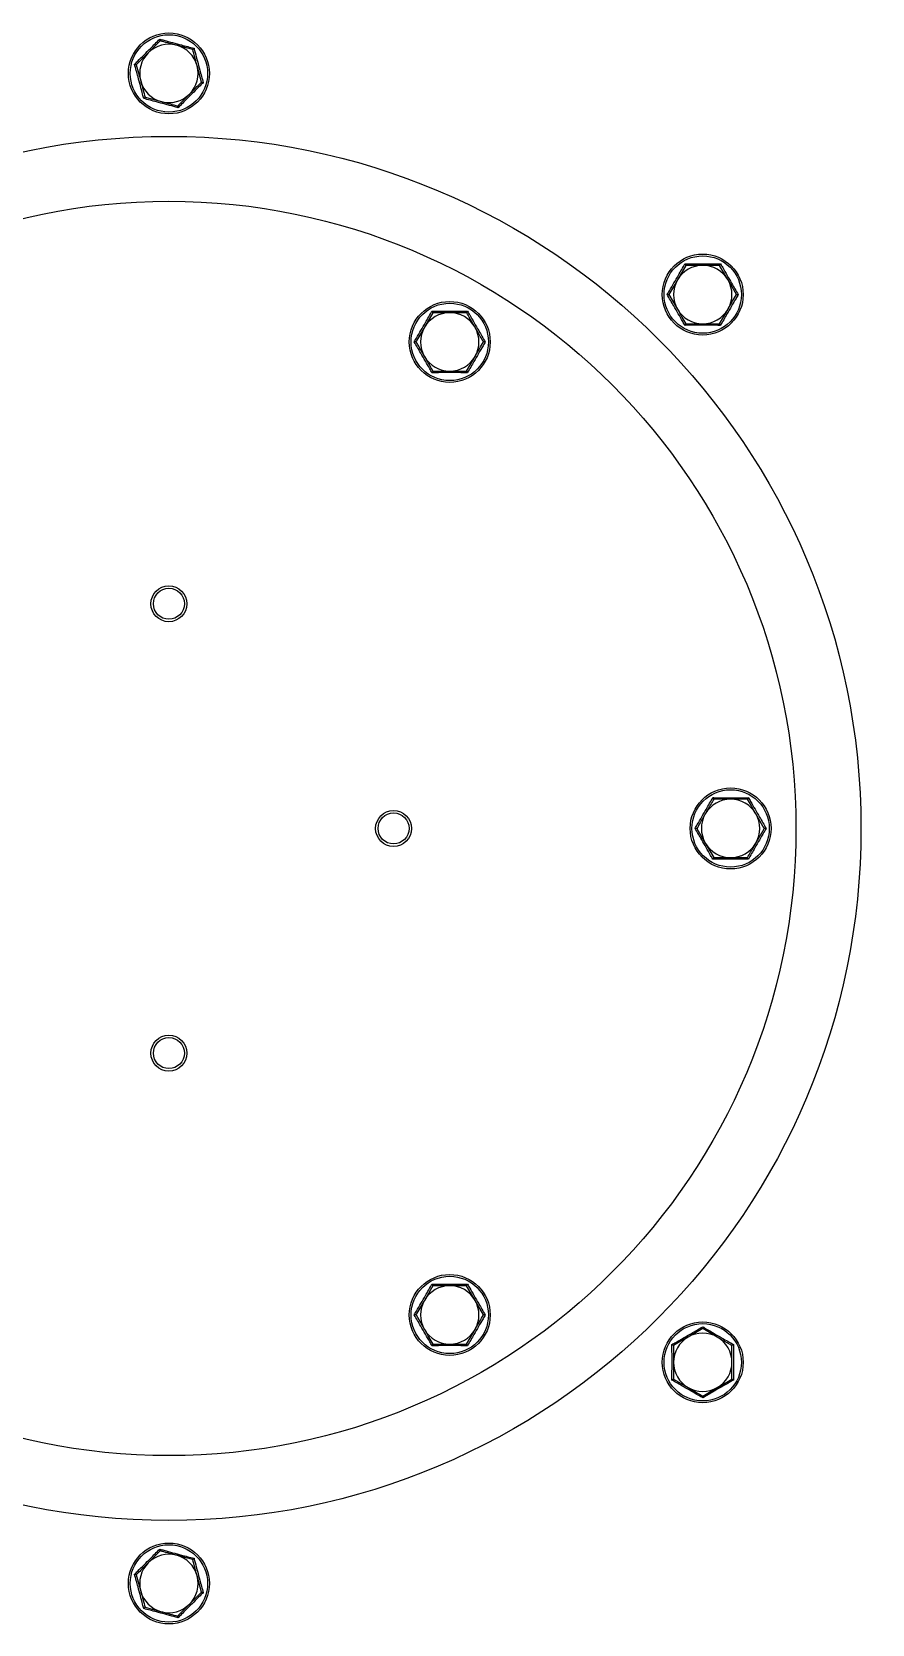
# Model space of a CAD drawing. Header units: millimetres. Extents: x 2 to 418, y 2 to 295.
# Drawn here: x 51.98 to 62.37, y 47.68 to 67.37 of the extents above; entities that cross this region are included whole.
import ezdxf

# ---------------------------------------------------------------- set-up
doc = ezdxf.new("R2010")
doc.units = ezdxf.units.MM

msp = doc.modelspace()

# ---------------------------------------------------------------- linework, layer by layer
at = {"color": 7, "linetype": 'Continuous', "lineweight": 25}
for p, q in [((53.9724, 67.1466), (53.771, 67.2006)), ((53.2747, 66.9597), (53.3287, 66.7583)), ((54.0803, 66.7439), (54.0263, 66.9453)), ((53.3827, 66.5569), (53.5841, 66.503)), ((60.0687, 64.4792), (59.9644, 64.2987)), ((60.6942, 64.1181), (60.5899, 64.2987)), ((59.8602, 64.1181), (59.9644, 63.9376)), ((56.9412, 63.8936), (56.837, 63.7131)), ((57.3582, 63.8936), (57.1497, 63.8936)), ((60.4857, 63.757), (60.5899, 63.9376)), ((57.3582, 63.1714), (57.4625, 63.3519)), ((56.9412, 63.1714), (57.1497, 63.1714)), ((60.8304, 57.8795), (60.622, 57.8795)), ((61.0389, 57.5184), (60.9347, 57.699)), ((60.205, 57.5184), (60.3092, 57.3379)), ((60.4135, 57.1573), (60.622, 57.1573)), ((56.9412, 51.8655), (56.837, 51.6849)), ((57.5667, 51.5044), (57.4625, 51.6849)), ((56.7328, 51.5044), (56.837, 51.3238)), ((57.3582, 51.1433), (57.4625, 51.3238)), ((60.2772, 51.3358), (60.0966, 51.2315)), ((60.6383, 51.1273), (60.4577, 51.2315)), ((59.9161, 50.7103), (60.0966, 50.6061)), ((60.2772, 50.5018), (60.4577, 50.6061)), ((53.9724, 48.48), (53.771, 48.5339)), ((53.2747, 48.293), (53.3287, 48.0917)), ((54.0803, 48.0772), (54.0263, 48.2786)), ((53.3827, 47.8903), (53.5841, 47.8363))]:
    msp.add_line(p, q, dxfattribs=at)
for centre, radius in [((53.6775, 57.5184), 24.2778), ((53.6775, 66.8518), 0.5), ((53.6775, 66.8518), 0.4781), ((53.6775, 57.5184), 8.5556), ((53.6775, 57.5184), 7.7528), ((60.2772, 64.1181), 0.5), ((60.2772, 64.1181), 0.4781), ((57.1497, 63.5325), 0.5), ((57.1497, 63.5325), 0.4781), ((53.6775, 60.2962), 0.2222), ((53.6775, 60.2962), 0.1914), ((60.622, 57.5184), 0.5), ((60.622, 57.5184), 0.4781), ((56.4553, 57.5184), 0.2222), ((56.4553, 57.5184), 0.1914), ((53.6775, 54.7407), 0.2222), ((53.6775, 54.7407), 0.1914), ((57.1497, 51.5044), 0.5), ((57.1497, 51.5044), 0.4781), ((60.2772, 50.9188), 0.5), ((60.2772, 50.9188), 0.4781), ((53.6775, 48.1851), 0.5), ((53.6775, 48.1851), 0.4781)]:
    msp.add_circle(centre, radius, dxfattribs=at)
for centre, start, end in [((53.6775, 66.8518), 75, 135), ((53.6775, 66.8518), 15, 75), ((53.6775, 66.8518), 135, 195), ((53.6775, 66.8518), 315, 15), ((53.6775, 66.8518), 195, 255), ((53.6775, 66.8518), 255, 315), ((60.2772, 64.1181), 90, 150), ((60.2772, 64.1181), 30, 90), ((60.2772, 64.1181), 150, 210), ((60.2772, 64.1181), 330, 30), ((57.1497, 63.5325), 90, 150), ((57.1497, 63.5325), 30, 90), ((60.2772, 64.1181), 210, 270), ((60.2772, 64.1181), 270, 330), ((57.1497, 63.5325), 150, 210), ((57.1497, 63.5325), 330, 30), ((57.1497, 63.5325), 210, 270), ((57.1497, 63.5325), 270, 330), ((60.622, 57.5184), 90, 150), ((60.622, 57.5184), 30, 90), ((60.622, 57.5184), 150, 210), ((60.622, 57.5184), 330, 30), ((60.622, 57.5184), 210, 270), ((60.622, 57.5184), 270, 330), ((57.1497, 51.5044), 90, 150), ((57.1497, 51.5044), 30, 90), ((57.1497, 51.5044), 150, 210), ((57.1497, 51.5044), 330, 30), ((57.1497, 51.5044), 210, 270), ((57.1497, 51.5044), 270, 330), ((60.2772, 50.9188), 120, 180), ((60.2772, 50.9188), 60, 120), ((60.2772, 50.9188), 360, 60), ((60.2772, 50.9188), 180, 240), ((60.2772, 50.9188), 300, 360), ((60.2772, 50.9188), 240, 300), ((53.6775, 48.1851), 135, 195), ((53.6775, 48.1851), 75, 135), ((53.6775, 48.1851), 15, 75), ((53.6775, 48.1851), 315, 15), ((53.6775, 48.1851), 195, 255), ((53.6775, 48.1851), 255, 315)]:
    msp.add_arc(centre, 0.3611, start, end, dxfattribs=at)
for points, knots in [([(53.2529, 66.9656), (53.266, 66.9783), (53.3313, 67.0425), (53.4368, 67.1471), (53.5261, 67.238), (53.5637, 67.2764)], [0, 0, 0, 0, 0.1257521, 0.6310579, 1, 1, 1, 1]), ([(53.5696, 67.2546), (53.5327, 67.2177), (53.4841, 67.1691), (53.4342, 67.1192), (53.4222, 67.1071)], [0, 0, 0, 0, 0.75814858, 1, 1, 1, 1]), ([(53.5637, 67.2764), (53.5638, 67.2763), (53.5646, 67.2731), (53.5662, 67.2672), (53.5681, 67.2603), (53.5693, 67.2555), (53.5695, 67.2549), (53.5696, 67.2546)], [0, 0, 0, 0, 0.0067129, 0.2676791, 0.5286892, 0.7638601, 1, 1, 1, 1]), ([(53.5637, 67.2764), (53.5813, 67.2715), (53.6695, 67.247), (53.8129, 67.2079), (53.9363, 67.176), (53.9883, 67.1626)], [0, 0, 0, 0, 0.1257521, 0.6310579, 1, 1, 1, 1]), ([(53.771, 67.2006), (53.7662, 67.2019), (53.6982, 67.2201), (53.6316, 67.238), (53.5696, 67.2546)], [0, 0, 0, 0, 0.0702148, 1, 1, 1, 1]), ([(53.9724, 67.1466), (53.9726, 67.1469), (53.9731, 67.1474), (53.9766, 67.1508), (53.9816, 67.1559), (53.986, 67.1602), (53.9883, 67.1625), (53.9883, 67.1626)], [0, 0, 0, 0, 0.23613995, 0.47131079, 0.73232089, 0.99328712, 1, 1, 1, 1]), ([(54.0263, 66.9453), (54.025, 66.95), (54.0068, 67.018), (53.989, 67.0847), (53.9724, 67.1466)], [0, 0, 0, 0, 0.0702148, 1, 1, 1, 1]), ([(53.9883, 67.1626), (53.9929, 67.1449), (54.0158, 67.0563), (54.0536, 66.9126), (54.0877, 66.7898), (54.1021, 66.738)], [0, 0, 0, 0, 0.1257521, 0.6310579, 1, 1, 1, 1]), ([(53.2529, 66.9656), (53.253, 66.9655), (53.2562, 66.9647), (53.2621, 66.9631), (53.269, 66.9613), (53.2738, 66.96), (53.2744, 66.9598), (53.2747, 66.9597)], [0, 0, 0, 0, 0.0067129, 0.2676791, 0.5286892, 0.7638601, 1, 1, 1, 1]), ([(53.3667, 66.541), (53.3621, 66.5586), (53.3393, 66.6473), (53.3014, 66.791), (53.2673, 66.9137), (53.2529, 66.9656)], [0, 0, 0, 0, 0.1257521, 0.6310579, 1, 1, 1, 1]), ([(53.4222, 67.1071), (53.3834, 67.0684), (53.3335, 67.0185), (53.2855, 66.9705), (53.2747, 66.9597)], [0, 0, 0, 0, 0.7762867, 1, 1, 1, 1]), ([(53.3287, 66.7583), (53.33, 66.7536), (53.3482, 66.6856), (53.3661, 66.6189), (53.3827, 66.5569)], [0, 0, 0, 0, 0.0702148, 1, 1, 1, 1]), ([(54.1021, 66.738), (54.0891, 66.7253), (54.0238, 66.6611), (53.9182, 66.5565), (53.829, 66.4656), (53.7913, 66.4272)], [0, 0, 0, 0, 0.1257521, 0.6310579, 1, 1, 1, 1]), ([(53.9329, 66.5965), (53.9449, 66.6085), (53.9948, 66.6584), (54.0434, 66.707), (54.0803, 66.7439)], [0, 0, 0, 0, 0.2418514, 1, 1, 1, 1]), ([(54.0803, 66.7439), (54.0806, 66.7438), (54.0813, 66.7436), (54.086, 66.7423), (54.0929, 66.7405), (54.0989, 66.7389), (54.102, 66.7381), (54.1021, 66.738)], [0, 0, 0, 0, 0.2361399, 0.4713108, 0.7323209, 0.9932871, 1, 1, 1, 1]), ([(53.3667, 66.541), (53.3668, 66.541), (53.3691, 66.5433), (53.3734, 66.5477), (53.3785, 66.5527), (53.382, 66.5562), (53.3824, 66.5567), (53.3827, 66.5569)], [0, 0, 0, 0, 0.00671288, 0.26767911, 0.52868921, 0.76386005, 1, 1, 1, 1]), ([(53.7913, 66.4272), (53.7737, 66.4321), (53.6855, 66.4566), (53.5421, 66.4957), (53.4188, 66.5275), (53.3667, 66.541)], [0, 0, 0, 0, 0.1257521, 0.6310579, 1, 1, 1, 1]), ([(53.7854, 66.449), (53.7962, 66.4598), (53.8442, 66.5078), (53.8941, 66.5577), (53.9329, 66.5965)], [0, 0, 0, 0, 0.22371328, 1, 1, 1, 1]), ([(53.5841, 66.503), (53.5888, 66.5017), (53.6568, 66.4835), (53.7235, 66.4656), (53.7854, 66.449)], [0, 0, 0, 0, 0.0702148, 1, 1, 1, 1]), ([(53.7854, 66.449), (53.7855, 66.4487), (53.7857, 66.4481), (53.787, 66.4433), (53.7888, 66.4364), (53.7904, 66.4304), (53.7913, 66.4273), (53.7913, 66.4272)], [0, 0, 0, 0, 0.2361399, 0.4713108, 0.7323209, 0.9932871, 1, 1, 1, 1]), ([(59.8376, 64.1181), (59.8469, 64.1338), (59.8934, 64.2127), (59.9682, 64.3411), (60.0309, 64.452), (60.0574, 64.4988)], [0, 0, 0, 0, 0.1257521, 0.6310579, 1, 1, 1, 1]), ([(60.0574, 64.4988), (60.0756, 64.4986), (60.1672, 64.4978), (60.3158, 64.4971), (60.4432, 64.4983), (60.497, 64.4988)], [0, 0, 0, 0, 0.1257521, 0.6310579, 1, 1, 1, 1]), ([(60.0574, 64.4988), (60.0574, 64.4987), (60.0591, 64.4959), (60.0621, 64.4906), (60.0657, 64.4844), (60.0682, 64.4801), (60.0685, 64.4795), (60.0687, 64.4792)], [0, 0, 0, 0, 0.0067129, 0.2676791, 0.5286892, 0.7638601, 1, 1, 1, 1]), ([(60.2772, 64.4792), (60.2224, 64.4792), (60.1518, 64.4792), (60.0839, 64.4792), (60.0687, 64.4792)], [0, 0, 0, 0, 0.7762867, 1, 1, 1, 1]), ([(60.4857, 64.4792), (60.4335, 64.4792), (60.3648, 64.4792), (60.2942, 64.4792), (60.2772, 64.4792)], [0, 0, 0, 0, 0.7581486, 1, 1, 1, 1]), ([(60.497, 64.4988), (60.4969, 64.4987), (60.4953, 64.4959), (60.4922, 64.4906), (60.4886, 64.4844), (60.4862, 64.4801), (60.4858, 64.4795), (60.4857, 64.4792)], [0, 0, 0, 0, 0.0067129, 0.2676791, 0.5286892, 0.7638601, 1, 1, 1, 1]), ([(60.5899, 64.2987), (60.5874, 64.303), (60.5522, 64.3639), (60.5177, 64.4237), (60.4857, 64.4792)], [0, 0, 0, 0, 0.0702148, 1, 1, 1, 1]), ([(60.497, 64.4988), (60.5059, 64.4829), (60.551, 64.4032), (60.6247, 64.2742), (60.6894, 64.1644), (60.7167, 64.1181)], [0, 0, 0, 0, 0.1257521, 0.6310579, 1, 1, 1, 1]), ([(59.9644, 64.2987), (59.962, 64.2944), (59.9268, 64.2334), (59.8923, 64.1737), (59.8602, 64.1181)], [0, 0, 0, 0, 0.07021477, 1, 1, 1, 1]), ([(60.0574, 63.7375), (60.0484, 63.7533), (60.0034, 63.833), (59.9296, 63.962), (59.8649, 64.0718), (59.8376, 64.1181)], [0, 0, 0, 0, 0.1257521, 0.6310579, 1, 1, 1, 1]), ([(59.8376, 64.1181), (59.8377, 64.1181), (59.841, 64.1181), (59.8471, 64.1181), (59.8543, 64.1181), (59.8592, 64.1181), (59.8599, 64.1181), (59.8602, 64.1181)], [0, 0, 0, 0, 0.0067129, 0.2676791, 0.5286892, 0.7638601, 1, 1, 1, 1]), ([(60.7167, 64.1181), (60.7075, 64.1024), (60.661, 64.0236), (60.5861, 63.8952), (60.5234, 63.7843), (60.497, 63.7375)], [0, 0, 0, 0, 0.1257521, 0.6310579, 1, 1, 1, 1]), ([(60.5899, 63.9376), (60.5924, 63.9419), (60.6276, 64.0028), (60.6621, 64.0626), (60.6942, 64.1181)], [0, 0, 0, 0, 0.07021477, 1, 1, 1, 1]), ([(60.6942, 64.1181), (60.6945, 64.1181), (60.6952, 64.1181), (60.7001, 64.1181), (60.7072, 64.1181), (60.7134, 64.1181), (60.7166, 64.1181), (60.7167, 64.1181)], [0, 0, 0, 0, 0.2361399, 0.4713108, 0.7323209, 0.9932871, 1, 1, 1, 1]), ([(56.7102, 63.5325), (56.7195, 63.5482), (56.7659, 63.6271), (56.8408, 63.7554), (56.9035, 63.8664), (56.93, 63.9132)], [0, 0, 0, 0, 0.1257521, 0.6310579, 1, 1, 1, 1]), ([(56.93, 63.9132), (56.9482, 63.913), (57.0397, 63.9121), (57.1883, 63.9115), (57.3157, 63.9127), (57.3695, 63.9132)], [0, 0, 0, 0, 0.1257521, 0.6310579, 1, 1, 1, 1]), ([(56.93, 63.9132), (56.93, 63.9131), (56.9316, 63.9103), (56.9347, 63.9049), (56.9383, 63.8988), (56.9407, 63.8945), (56.9411, 63.8939), (56.9412, 63.8936)], [0, 0, 0, 0, 0.0067129, 0.2676791, 0.5286892, 0.7638601, 1, 1, 1, 1]), ([(57.1497, 63.8936), (57.1448, 63.8936), (57.0744, 63.8936), (57.0054, 63.8936), (56.9412, 63.8936)], [0, 0, 0, 0, 0.0702148, 1, 1, 1, 1]), ([(57.3695, 63.9132), (57.3695, 63.9131), (57.3678, 63.9103), (57.3648, 63.9049), (57.3612, 63.8988), (57.3587, 63.8945), (57.3584, 63.8939), (57.3582, 63.8936)], [0, 0, 0, 0, 0.0067129, 0.2676791, 0.5286892, 0.7638601, 1, 1, 1, 1]), ([(57.4625, 63.7131), (57.4351, 63.7605), (57.3998, 63.8216), (57.3658, 63.8805), (57.3582, 63.8936)], [0, 0, 0, 0, 0.77628672, 1, 1, 1, 1]), ([(57.3695, 63.9132), (57.3785, 63.8973), (57.4235, 63.8176), (57.4973, 63.6886), (57.562, 63.5788), (57.5893, 63.5325)], [0, 0, 0, 0, 0.1257521, 0.6310579, 1, 1, 1, 1]), ([(59.9644, 63.9376), (59.9669, 63.9333), (60.0021, 63.8723), (60.0366, 63.8126), (60.0687, 63.757)], [0, 0, 0, 0, 0.07021477, 1, 1, 1, 1]), ([(56.837, 63.7131), (56.8345, 63.7088), (56.7993, 63.6478), (56.7648, 63.5881), (56.7328, 63.5325)], [0, 0, 0, 0, 0.0702148, 1, 1, 1, 1]), ([(57.5667, 63.5325), (57.5406, 63.5776), (57.5063, 63.6372), (57.471, 63.6983), (57.4625, 63.7131)], [0, 0, 0, 0, 0.7581486, 1, 1, 1, 1]), ([(60.0687, 63.757), (60.0685, 63.7567), (60.0682, 63.7561), (60.0657, 63.7519), (60.0621, 63.7457), (60.0591, 63.7404), (60.0574, 63.7375), (60.0574, 63.7375)], [0, 0, 0, 0, 0.2361399, 0.4713108, 0.7323209, 0.9932871, 1, 1, 1, 1]), ([(60.497, 63.7375), (60.4787, 63.7376), (60.3872, 63.7385), (60.2386, 63.7391), (60.1112, 63.738), (60.0574, 63.7375)], [0, 0, 0, 0, 0.1257521, 0.6310579, 1, 1, 1, 1]), ([(60.0687, 63.757), (60.0839, 63.757), (60.1518, 63.757), (60.2224, 63.757), (60.2772, 63.757)], [0, 0, 0, 0, 0.2237133, 1, 1, 1, 1]), ([(60.2772, 63.757), (60.2942, 63.757), (60.3648, 63.757), (60.4335, 63.757), (60.4857, 63.757)], [0, 0, 0, 0, 0.2418514, 1, 1, 1, 1]), ([(60.4857, 63.757), (60.4858, 63.7567), (60.4862, 63.7561), (60.4886, 63.7519), (60.4922, 63.7457), (60.4953, 63.7404), (60.4969, 63.7375), (60.497, 63.7375)], [0, 0, 0, 0, 0.2361399, 0.4713108, 0.7323209, 0.9932871, 1, 1, 1, 1]), ([(56.93, 63.1518), (56.921, 63.1677), (56.876, 63.2474), (56.8022, 63.3764), (56.7375, 63.4862), (56.7102, 63.5325)], [0, 0, 0, 0, 0.1257521, 0.6310579, 1, 1, 1, 1]), ([(56.7328, 63.5325), (56.7324, 63.5325), (56.7318, 63.5325), (56.7268, 63.5325), (56.7197, 63.5325), (56.7135, 63.5325), (56.7103, 63.5325), (56.7102, 63.5325)], [0, 0, 0, 0, 0.23613995, 0.47131079, 0.73232089, 0.99328712, 1, 1, 1, 1]), ([(56.7328, 63.5325), (56.7404, 63.5193), (56.7743, 63.4605), (56.8096, 63.3994), (56.837, 63.3519)], [0, 0, 0, 0, 0.2237133, 1, 1, 1, 1]), ([(57.5893, 63.5325), (57.58, 63.5168), (57.5335, 63.438), (57.4587, 63.3096), (57.396, 63.1986), (57.3695, 63.1518)], [0, 0, 0, 0, 0.1257521, 0.6310579, 1, 1, 1, 1]), ([(57.4625, 63.3519), (57.4649, 63.3562), (57.5001, 63.4172), (57.5346, 63.4769), (57.5667, 63.5325)], [0, 0, 0, 0, 0.0702148, 1, 1, 1, 1]), ([(57.5893, 63.5325), (57.5892, 63.5325), (57.5859, 63.5325), (57.5798, 63.5325), (57.5727, 63.5325), (57.5677, 63.5325), (57.567, 63.5325), (57.5667, 63.5325)], [0, 0, 0, 0, 0.0067129, 0.2676791, 0.5286892, 0.7638601, 1, 1, 1, 1]), ([(56.837, 63.3519), (56.8455, 63.3372), (56.8808, 63.2761), (56.9152, 63.2165), (56.9412, 63.1714)], [0, 0, 0, 0, 0.24185142, 1, 1, 1, 1]), ([(56.9412, 63.1714), (56.9411, 63.1711), (56.9407, 63.1705), (56.9383, 63.1662), (56.9347, 63.1601), (56.9316, 63.1547), (56.93, 63.1519), (56.93, 63.1518)], [0, 0, 0, 0, 0.2361399, 0.4713108, 0.7323209, 0.9932871, 1, 1, 1, 1]), ([(57.3695, 63.1518), (57.3513, 63.152), (57.2597, 63.1529), (57.1111, 63.1535), (56.9837, 63.1523), (56.93, 63.1518)], [0, 0, 0, 0, 0.1257521, 0.6310579, 1, 1, 1, 1]), ([(57.1497, 63.1714), (57.1547, 63.1714), (57.2251, 63.1714), (57.2941, 63.1714), (57.3582, 63.1714)], [0, 0, 0, 0, 0.0702148, 1, 1, 1, 1]), ([(57.3582, 63.1714), (57.3584, 63.1711), (57.3587, 63.1705), (57.3612, 63.1662), (57.3648, 63.1601), (57.3678, 63.1547), (57.3695, 63.1519), (57.3695, 63.1518)], [0, 0, 0, 0, 0.2361399, 0.4713108, 0.7323209, 0.9932871, 1, 1, 1, 1]), ([(60.1824, 57.5184), (60.1917, 57.5341), (60.2382, 57.613), (60.313, 57.7414), (60.3757, 57.8523), (60.4022, 57.8991)], [0, 0, 0, 0, 0.1257521, 0.6310579, 1, 1, 1, 1]), ([(60.4135, 57.8795), (60.4059, 57.8664), (60.3719, 57.8076), (60.3366, 57.7464), (60.3092, 57.699)], [0, 0, 0, 0, 0.22371328, 1, 1, 1, 1]), ([(60.4135, 57.8795), (60.4133, 57.8798), (60.413, 57.8804), (60.4105, 57.8847), (60.4069, 57.8909), (60.4039, 57.8962), (60.4022, 57.899), (60.4022, 57.8991)], [0, 0, 0, 0, 0.2361399, 0.4713108, 0.7323209, 0.9932871, 1, 1, 1, 1]), ([(60.4022, 57.8991), (60.4204, 57.8989), (60.5119, 57.8981), (60.6606, 57.8974), (60.788, 57.8986), (60.8417, 57.8991)], [0, 0, 0, 0, 0.1257521, 0.6310579, 1, 1, 1, 1]), ([(60.622, 57.8795), (60.617, 57.8795), (60.5466, 57.8795), (60.4776, 57.8795), (60.4135, 57.8795)], [0, 0, 0, 0, 0.0702148, 1, 1, 1, 1]), ([(60.8417, 57.8991), (60.8417, 57.899), (60.8401, 57.8962), (60.837, 57.8909), (60.8334, 57.8847), (60.8309, 57.8804), (60.8306, 57.8798), (60.8304, 57.8795)], [0, 0, 0, 0, 0.0067129, 0.2676791, 0.5286892, 0.7638601, 1, 1, 1, 1]), ([(60.9347, 57.699), (60.9322, 57.7033), (60.897, 57.7642), (60.8625, 57.824), (60.8304, 57.8795)], [0, 0, 0, 0, 0.0702148, 1, 1, 1, 1]), ([(60.8417, 57.8991), (60.8507, 57.8832), (60.8957, 57.8035), (60.9695, 57.6745), (61.0342, 57.5648), (61.0615, 57.5184)], [0, 0, 0, 0, 0.1257521, 0.6310579, 1, 1, 1, 1]), ([(60.3092, 57.699), (60.3007, 57.6842), (60.2654, 57.6231), (60.231, 57.5636), (60.205, 57.5184)], [0, 0, 0, 0, 0.2418514, 1, 1, 1, 1]), ([(60.4022, 57.1378), (60.3932, 57.1537), (60.3482, 57.2333), (60.2744, 57.3624), (60.2097, 57.4721), (60.1824, 57.5184)], [0, 0, 0, 0, 0.1257521, 0.6310579, 1, 1, 1, 1]), ([(60.205, 57.5184), (60.2046, 57.5184), (60.204, 57.5184), (60.199, 57.5184), (60.1919, 57.5184), (60.1857, 57.5184), (60.1825, 57.5184), (60.1824, 57.5184)], [0, 0, 0, 0, 0.23613995, 0.47131079, 0.73232089, 0.99328712, 1, 1, 1, 1]), ([(61.0615, 57.5184), (61.0522, 57.5027), (61.0057, 57.4239), (60.9309, 57.2955), (60.8682, 57.1846), (60.8417, 57.1378)], [0, 0, 0, 0, 0.1257521, 0.6310579, 1, 1, 1, 1]), ([(60.9347, 57.3379), (60.9621, 57.3853), (60.9974, 57.4465), (61.0313, 57.5053), (61.0389, 57.5184)], [0, 0, 0, 0, 0.7762867, 1, 1, 1, 1]), ([(61.0615, 57.5184), (61.0614, 57.5184), (61.0582, 57.5184), (61.052, 57.5184), (61.0449, 57.5184), (61.0399, 57.5184), (61.0393, 57.5184), (61.0389, 57.5184)], [0, 0, 0, 0, 0.0067129, 0.2676791, 0.5286892, 0.7638601, 1, 1, 1, 1]), ([(60.3092, 57.3379), (60.3117, 57.3336), (60.3469, 57.2726), (60.3814, 57.2129), (60.4135, 57.1573)], [0, 0, 0, 0, 0.0702148, 1, 1, 1, 1]), ([(60.8304, 57.1573), (60.8565, 57.2025), (60.8909, 57.262), (60.9262, 57.3231), (60.9347, 57.3379)], [0, 0, 0, 0, 0.75814858, 1, 1, 1, 1]), ([(60.4135, 57.1573), (60.4133, 57.157), (60.413, 57.1565), (60.4105, 57.1522), (60.4069, 57.146), (60.4039, 57.1407), (60.4022, 57.1378), (60.4022, 57.1378)], [0, 0, 0, 0, 0.2361399, 0.4713108, 0.7323209, 0.9932871, 1, 1, 1, 1]), ([(60.8417, 57.1378), (60.8235, 57.1379), (60.732, 57.1388), (60.5834, 57.1394), (60.456, 57.1383), (60.4022, 57.1378)], [0, 0, 0, 0, 0.1257521, 0.6310579, 1, 1, 1, 1]), ([(60.622, 57.1573), (60.6269, 57.1573), (60.6973, 57.1573), (60.7663, 57.1573), (60.8304, 57.1573)], [0, 0, 0, 0, 0.0702148, 1, 1, 1, 1]), ([(60.8417, 57.1378), (60.8417, 57.1378), (60.8401, 57.1407), (60.837, 57.146), (60.8334, 57.1522), (60.8309, 57.1565), (60.8306, 57.157), (60.8304, 57.1573)], [0, 0, 0, 0, 0.0067129, 0.2676791, 0.5286892, 0.7638601, 1, 1, 1, 1]), ([(56.7102, 51.5044), (56.7195, 51.5201), (56.7659, 51.5989), (56.8408, 51.7273), (56.9035, 51.8382), (56.93, 51.885)], [0, 0, 0, 0, 0.1257521, 0.6310579, 1, 1, 1, 1]), ([(56.9412, 51.8655), (56.9411, 51.8658), (56.9407, 51.8664), (56.9383, 51.8706), (56.9347, 51.8768), (56.9316, 51.8821), (56.93, 51.885), (56.93, 51.885)], [0, 0, 0, 0, 0.2361399, 0.4713108, 0.7323209, 0.9932871, 1, 1, 1, 1]), ([(56.93, 51.885), (56.9482, 51.8849), (57.0397, 51.884), (57.1883, 51.8834), (57.3157, 51.8845), (57.3695, 51.885)], [0, 0, 0, 0, 0.1257521, 0.6310579, 1, 1, 1, 1]), ([(57.1497, 51.8655), (57.1327, 51.8655), (57.0621, 51.8655), (56.9934, 51.8655), (56.9412, 51.8655)], [0, 0, 0, 0, 0.2418514, 1, 1, 1, 1]), ([(57.3582, 51.8655), (57.343, 51.8655), (57.2751, 51.8655), (57.2045, 51.8655), (57.1497, 51.8655)], [0, 0, 0, 0, 0.2237133, 1, 1, 1, 1]), ([(57.3582, 51.8655), (57.3584, 51.8658), (57.3587, 51.8664), (57.3612, 51.8706), (57.3648, 51.8768), (57.3678, 51.8821), (57.3695, 51.885), (57.3695, 51.885)], [0, 0, 0, 0, 0.2361399, 0.4713108, 0.7323209, 0.9932871, 1, 1, 1, 1]), ([(57.4625, 51.6849), (57.46, 51.6892), (57.4248, 51.7502), (57.3903, 51.8099), (57.3582, 51.8655)], [0, 0, 0, 0, 0.0702148, 1, 1, 1, 1]), ([(57.3695, 51.885), (57.3785, 51.8692), (57.4235, 51.7895), (57.4973, 51.6604), (57.562, 51.5507), (57.5893, 51.5044)], [0, 0, 0, 0, 0.1257521, 0.6310579, 1, 1, 1, 1]), ([(56.837, 51.6849), (56.8345, 51.6806), (56.7993, 51.6197), (56.7648, 51.5599), (56.7328, 51.5044)], [0, 0, 0, 0, 0.0702148, 1, 1, 1, 1]), ([(56.7328, 51.5044), (56.7324, 51.5044), (56.7318, 51.5044), (56.7268, 51.5044), (56.7197, 51.5044), (56.7135, 51.5044), (56.7103, 51.5044), (56.7102, 51.5044)], [0, 0, 0, 0, 0.23613995, 0.47131079, 0.73232089, 0.99328712, 1, 1, 1, 1]), ([(56.93, 51.1237), (56.921, 51.1396), (56.876, 51.2193), (56.8022, 51.3483), (56.7375, 51.4581), (56.7102, 51.5044)], [0, 0, 0, 0, 0.1257521, 0.6310579, 1, 1, 1, 1]), ([(57.5893, 51.5044), (57.58, 51.4887), (57.5335, 51.4098), (57.4587, 51.2814), (57.396, 51.1705), (57.3695, 51.1237)], [0, 0, 0, 0, 0.1257521, 0.6310579, 1, 1, 1, 1]), ([(57.4625, 51.3238), (57.4649, 51.3281), (57.5001, 51.3891), (57.5346, 51.4488), (57.5667, 51.5044)], [0, 0, 0, 0, 0.0702148, 1, 1, 1, 1]), ([(57.5893, 51.5044), (57.5892, 51.5044), (57.5859, 51.5044), (57.5798, 51.5044), (57.5727, 51.5044), (57.5677, 51.5044), (57.567, 51.5044), (57.5667, 51.5044)], [0, 0, 0, 0, 0.00671288, 0.26767911, 0.52868921, 0.76386005, 1, 1, 1, 1]), ([(56.837, 51.3238), (56.8395, 51.3195), (56.8747, 51.2586), (56.9092, 51.1988), (56.9412, 51.1433)], [0, 0, 0, 0, 0.0702148, 1, 1, 1, 1]), ([(59.8965, 51.1386), (59.9124, 51.1475), (59.9921, 51.1926), (60.1211, 51.2663), (60.2309, 51.331), (60.2772, 51.3583)], [0, 0, 0, 0, 0.1257521, 0.6310579, 1, 1, 1, 1]), ([(60.0966, 51.2315), (60.0923, 51.2291), (60.0314, 51.1939), (59.9716, 51.1594), (59.9161, 51.1273)], [0, 0, 0, 0, 0.0702148, 1, 1, 1, 1]), ([(60.2772, 51.3583), (60.2772, 51.3583), (60.2772, 51.355), (60.2772, 51.3489), (60.2772, 51.3417), (60.2772, 51.3368), (60.2772, 51.3361), (60.2772, 51.3358)], [0, 0, 0, 0, 0.0067129, 0.2676791, 0.5286892, 0.7638601, 1, 1, 1, 1]), ([(60.2772, 51.3583), (60.2929, 51.3491), (60.3717, 51.3026), (60.5001, 51.2277), (60.611, 51.165), (60.6578, 51.1386)], [0, 0, 0, 0, 0.1257521, 0.6310579, 1, 1, 1, 1]), ([(60.4577, 51.2315), (60.4535, 51.234), (60.3925, 51.2692), (60.3327, 51.3037), (60.2772, 51.3358)], [0, 0, 0, 0, 0.07021477, 1, 1, 1, 1]), ([(56.93, 51.1237), (56.93, 51.1238), (56.9316, 51.1266), (56.9347, 51.1319), (56.9383, 51.1381), (56.9407, 51.1424), (56.9411, 51.143), (56.9412, 51.1433)], [0, 0, 0, 0, 0.0067129, 0.2676791, 0.5286892, 0.7638601, 1, 1, 1, 1]), ([(57.3695, 51.1237), (57.3513, 51.1239), (57.2597, 51.1247), (57.1111, 51.1254), (56.9837, 51.1242), (56.93, 51.1237)], [0, 0, 0, 0, 0.1257521, 0.6310579, 1, 1, 1, 1]), ([(56.9412, 51.1433), (56.9934, 51.1433), (57.0621, 51.1433), (57.1327, 51.1433), (57.1497, 51.1433)], [0, 0, 0, 0, 0.75814858, 1, 1, 1, 1]), ([(57.1497, 51.1433), (57.2045, 51.1433), (57.2751, 51.1433), (57.343, 51.1433), (57.3582, 51.1433)], [0, 0, 0, 0, 0.7762867, 1, 1, 1, 1]), ([(57.3695, 51.1237), (57.3695, 51.1238), (57.3678, 51.1266), (57.3648, 51.1319), (57.3612, 51.1381), (57.3587, 51.1424), (57.3584, 51.143), (57.3582, 51.1433)], [0, 0, 0, 0, 0.0067129, 0.2676791, 0.5286892, 0.7638601, 1, 1, 1, 1]), ([(59.9161, 51.1273), (59.9158, 51.1275), (59.9152, 51.1278), (59.9109, 51.1303), (59.9047, 51.1338), (59.8994, 51.1369), (59.8966, 51.1385), (59.8965, 51.1386)], [0, 0, 0, 0, 0.2361399, 0.4713108, 0.7323209, 0.9932871, 1, 1, 1, 1]), ([(59.8965, 50.699), (59.8967, 50.7173), (59.8975, 50.8088), (59.8982, 50.9574), (59.897, 51.0848), (59.8965, 51.1386)], [0, 0, 0, 0, 0.1257521, 0.6310579, 1, 1, 1, 1]), ([(59.9161, 51.1273), (59.9161, 51.1121), (59.9161, 51.0442), (59.9161, 50.9736), (59.9161, 50.9188)], [0, 0, 0, 0, 0.2237133, 1, 1, 1, 1]), ([(60.6578, 51.1386), (60.6578, 51.1385), (60.6549, 51.1369), (60.6496, 51.1338), (60.6434, 51.1303), (60.6392, 51.1278), (60.6386, 51.1275), (60.6383, 51.1273)], [0, 0, 0, 0, 0.0067129, 0.2676791, 0.5286892, 0.7638601, 1, 1, 1, 1]), ([(60.6383, 50.9188), (60.6383, 50.9736), (60.6383, 51.0442), (60.6383, 51.1121), (60.6383, 51.1273)], [0, 0, 0, 0, 0.77628672, 1, 1, 1, 1]), ([(60.6578, 51.1386), (60.6577, 51.1203), (60.6568, 51.0288), (60.6562, 50.8802), (60.6573, 50.7528), (60.6578, 50.699)], [0, 0, 0, 0, 0.1257521, 0.6310579, 1, 1, 1, 1]), ([(59.9161, 50.9188), (59.9161, 50.9017), (59.9161, 50.8312), (59.9161, 50.7624), (59.9161, 50.7103)], [0, 0, 0, 0, 0.2418514, 1, 1, 1, 1]), ([(60.6383, 50.7103), (60.6383, 50.7624), (60.6383, 50.8312), (60.6383, 50.9017), (60.6383, 50.9188)], [0, 0, 0, 0, 0.7581486, 1, 1, 1, 1]), ([(59.9161, 50.7103), (59.9158, 50.7101), (59.9152, 50.7098), (59.9109, 50.7073), (59.9047, 50.7038), (59.8994, 50.7007), (59.8966, 50.6991), (59.8965, 50.699)], [0, 0, 0, 0, 0.2361399, 0.4713108, 0.7323209, 0.9932871, 1, 1, 1, 1]), ([(60.2772, 50.4792), (60.2615, 50.4885), (60.1826, 50.535), (60.0542, 50.6099), (59.9433, 50.6726), (59.8965, 50.699)], [0, 0, 0, 0, 0.1257521, 0.6310579, 1, 1, 1, 1]), ([(60.0966, 50.6061), (60.1009, 50.6036), (60.1619, 50.5684), (60.2216, 50.5339), (60.2772, 50.5018)], [0, 0, 0, 0, 0.0702148, 1, 1, 1, 1]), ([(60.6578, 50.699), (60.642, 50.6901), (60.5623, 50.645), (60.4333, 50.5713), (60.3235, 50.5066), (60.2772, 50.4792)], [0, 0, 0, 0, 0.1257521, 0.6310579, 1, 1, 1, 1]), ([(60.4577, 50.6061), (60.462, 50.6085), (60.523, 50.6437), (60.5827, 50.6782), (60.6383, 50.7103)], [0, 0, 0, 0, 0.0702148, 1, 1, 1, 1]), ([(60.6578, 50.699), (60.6578, 50.6991), (60.6549, 50.7007), (60.6496, 50.7038), (60.6434, 50.7073), (60.6392, 50.7098), (60.6386, 50.7101), (60.6383, 50.7103)], [0, 0, 0, 0, 0.0067129, 0.2676791, 0.5286892, 0.7638601, 1, 1, 1, 1]), ([(60.2772, 50.5018), (60.2772, 50.5015), (60.2772, 50.5008), (60.2772, 50.4959), (60.2772, 50.4887), (60.2772, 50.4826), (60.2772, 50.4793), (60.2772, 50.4792)], [0, 0, 0, 0, 0.2361399, 0.4713108, 0.7323209, 0.9932871, 1, 1, 1, 1]), ([(53.2529, 48.2989), (53.266, 48.3117), (53.3313, 48.3758), (53.4368, 48.4804), (53.5261, 48.5713), (53.5637, 48.6097)], [0, 0, 0, 0, 0.1257521, 0.6310579, 1, 1, 1, 1]), ([(53.4222, 48.4405), (53.4101, 48.4284), (53.3602, 48.3785), (53.3116, 48.3299), (53.2747, 48.293)], [0, 0, 0, 0, 0.2418514, 1, 1, 1, 1]), ([(53.5696, 48.5879), (53.5589, 48.5772), (53.5108, 48.5291), (53.4609, 48.4792), (53.4222, 48.4405)], [0, 0, 0, 0, 0.2237133, 1, 1, 1, 1]), ([(53.5637, 48.6097), (53.5813, 48.6048), (53.6695, 48.5803), (53.8129, 48.5412), (53.9363, 48.5094), (53.9883, 48.4959)], [0, 0, 0, 0, 0.1257521, 0.6310579, 1, 1, 1, 1]), ([(53.5696, 48.5879), (53.5695, 48.5882), (53.5693, 48.5889), (53.5681, 48.5936), (53.5662, 48.6005), (53.5646, 48.6065), (53.5638, 48.6096), (53.5637, 48.6097)], [0, 0, 0, 0, 0.2361399, 0.4713108, 0.7323209, 0.9932871, 1, 1, 1, 1]), ([(53.771, 48.5339), (53.7662, 48.5352), (53.6982, 48.5534), (53.6316, 48.5713), (53.5696, 48.5879)], [0, 0, 0, 0, 0.0702148, 1, 1, 1, 1]), ([(53.9883, 48.4959), (53.9883, 48.4959), (53.986, 48.4936), (53.9816, 48.4892), (53.9766, 48.4842), (53.9731, 48.4807), (53.9726, 48.4802), (53.9724, 48.48)], [0, 0, 0, 0, 0.0067129, 0.2676791, 0.5286892, 0.7638601, 1, 1, 1, 1]), ([(54.0263, 48.2786), (54.025, 48.2834), (54.0068, 48.3514), (53.989, 48.418), (53.9724, 48.48)], [0, 0, 0, 0, 0.0702148, 1, 1, 1, 1]), ([(53.9883, 48.4959), (53.9929, 48.4783), (54.0158, 48.3897), (54.0536, 48.2459), (54.0877, 48.1232), (54.1021, 48.0714)], [0, 0, 0, 0, 0.1257521, 0.6310579, 1, 1, 1, 1]), ([(53.2747, 48.293), (53.2744, 48.2931), (53.2738, 48.2933), (53.269, 48.2946), (53.2621, 48.2964), (53.2562, 48.298), (53.253, 48.2989), (53.2529, 48.2989)], [0, 0, 0, 0, 0.2361399, 0.4713108, 0.7323209, 0.9932871, 1, 1, 1, 1]), ([(53.3667, 47.8743), (53.3621, 47.892), (53.3393, 47.9806), (53.3014, 48.1243), (53.2673, 48.2471), (53.2529, 48.2989)], [0, 0, 0, 0, 0.1257521, 0.6310579, 1, 1, 1, 1]), ([(53.3287, 48.0917), (53.33, 48.0869), (53.3482, 48.0189), (53.3661, 47.9522), (53.3827, 47.8903)], [0, 0, 0, 0, 0.0702148, 1, 1, 1, 1]), ([(54.1021, 48.0714), (54.0891, 48.0586), (54.0238, 47.9945), (53.9182, 47.8898), (53.829, 47.7989), (53.7913, 47.7606)], [0, 0, 0, 0, 0.1257521, 0.6310579, 1, 1, 1, 1]), ([(53.9329, 47.9298), (53.9716, 47.9685), (54.0215, 48.0184), (54.0695, 48.0665), (54.0803, 48.0772)], [0, 0, 0, 0, 0.77628672, 1, 1, 1, 1]), ([(54.1021, 48.0714), (54.102, 48.0714), (54.0989, 48.0722), (54.0929, 48.0738), (54.086, 48.0757), (54.0813, 48.0769), (54.0806, 48.0771), (54.0803, 48.0772)], [0, 0, 0, 0, 0.0067129, 0.2676791, 0.5286892, 0.7638601, 1, 1, 1, 1]), ([(53.3827, 47.8903), (53.3824, 47.89), (53.382, 47.8896), (53.3785, 47.8861), (53.3734, 47.881), (53.3691, 47.8767), (53.3668, 47.8744), (53.3667, 47.8743)], [0, 0, 0, 0, 0.2361399, 0.4713108, 0.7323209, 0.9932871, 1, 1, 1, 1]), ([(53.7913, 47.7606), (53.7737, 47.7654), (53.6855, 47.7899), (53.5421, 47.829), (53.4188, 47.8609), (53.3667, 47.8743)], [0, 0, 0, 0, 0.1257521, 0.6310579, 1, 1, 1, 1]), ([(53.5841, 47.8363), (53.5888, 47.835), (53.6568, 47.8168), (53.7235, 47.799), (53.7854, 47.7824)], [0, 0, 0, 0, 0.07021477, 1, 1, 1, 1]), ([(53.7854, 47.7824), (53.8223, 47.8192), (53.8709, 47.8678), (53.9208, 47.9177), (53.9329, 47.9298)], [0, 0, 0, 0, 0.7581486, 1, 1, 1, 1]), ([(53.7913, 47.7606), (53.7913, 47.7606), (53.7904, 47.7638), (53.7888, 47.7697), (53.787, 47.7766), (53.7857, 47.7814), (53.7855, 47.782), (53.7854, 47.7824)], [0, 0, 0, 0, 0.0067129, 0.2676791, 0.5286892, 0.7638601, 1, 1, 1, 1])]:
    msp.add_open_spline(points, degree=3, knots=knots, dxfattribs=at)

doc.saveas('drawing.dxf')
